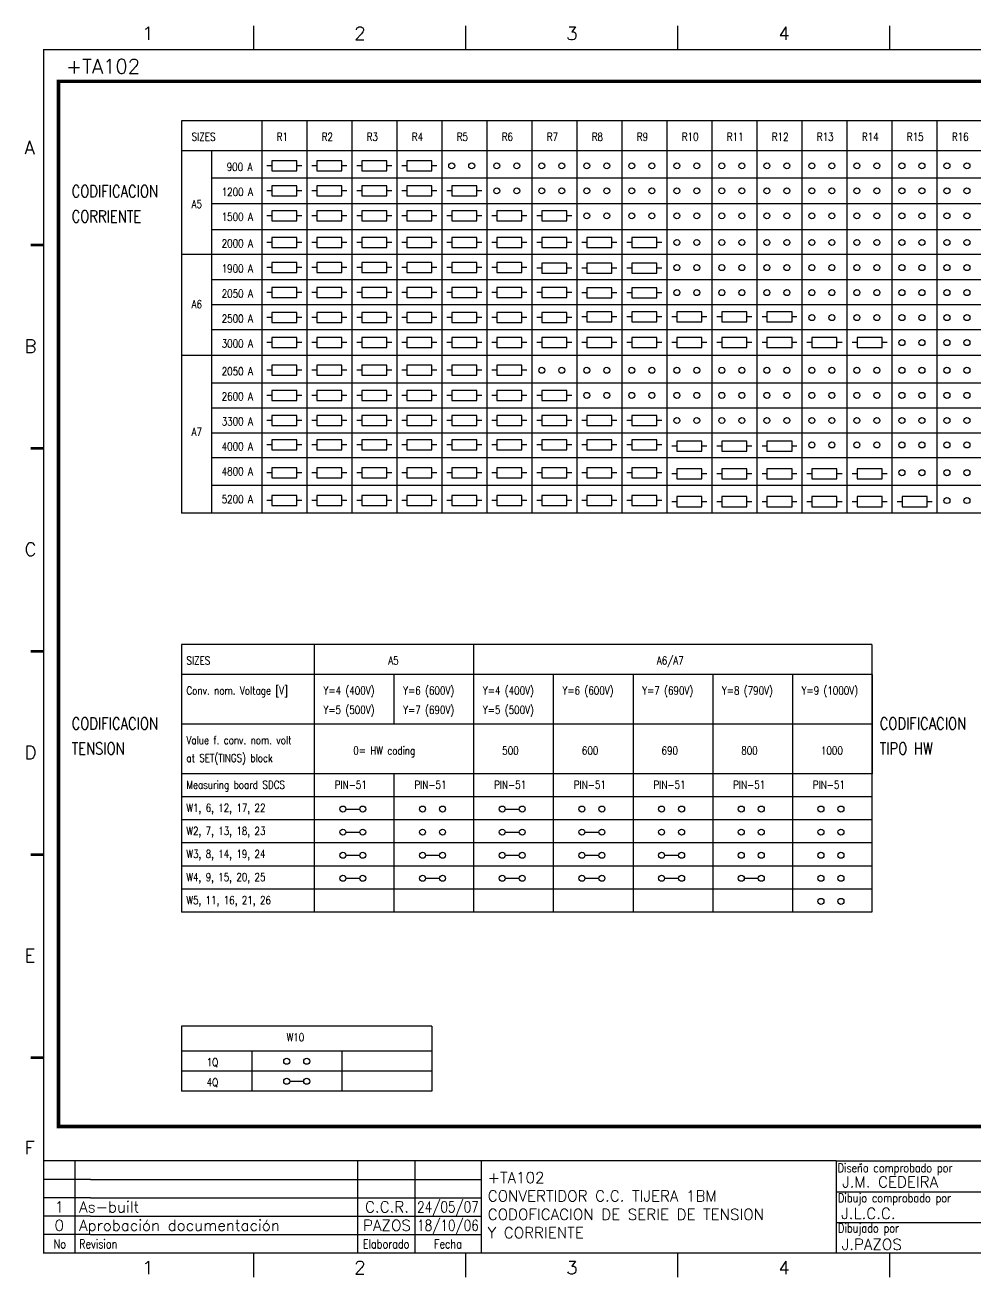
# Model space of a CAD drawing. Extents: x 415 to 809, y 5 to 291.
# Drawn here: x 415.1 to 632.2, y 4.9 to 291 of the extents above; entities that cross this region are included whole.
import ezdxf
from ezdxf.enums import TextEntityAlignment as Align

# ---------------------------------------------------------------- set-up
doc = ezdxf.new("R2010")
doc.units = 0
doc.header["$LTSCALE"] = 10
doc.header["$MEASUREMENT"] = 0
doc.linetypes.add('DASHDOT', pattern=[1, 0.5, -0.25, 0, -0.25])
for name, color, linetype in [('1', 7, 'CONTINUOUS'), ('10', 5, 'CONTINUOUS'), ('2', 7, 'CONTINUOUS'), ('25', 3, 'CONTINUOUS'), ('35', 2, 'CONTINUOUS')]:
    doc.layers.add(name, color=color, linetype=linetype)
doc.styles.add('ABBSTYLE', font='ROMANS.SHX', dxfattribs={"width": 0.8})
doc.styles.add('LABEL', font='SIMPLEX', dxfattribs={"width": 0.8, "height": 4})
doc.styles.add('ROMANS', font='ROMANS.SHX')
doc.styles.get("Standard").update_dxf_attribs({"font": 'simplex'})

# ---------------------------------------------------------------- blocks, each defined once
blk = doc.blocks.new('newcajec')
at = {"layer": '1'}
for p, q in [((179.4, 20.85), (0.13, 20.85)), ((7, 20.85), (7, 0)), ((71, 20.85), (71, 0)), ((84, 20.85), (84, 0.09)), ((99, 20.85), (99, 0)), ((184.64, 20.18), (184.81, 20.01)), ((184.81, 20.01), (185.18, 20.25)), ((10.6, 16.64), (0, 16.64)), ((10.6, 16.64), (99, 16.64)), ((10.6, 12.48), (0, 12.48)), ((10.6, 12.48), (99, 12.48)), ((179.4, 13.87), (215.2, 13.87)), ((10.6, 8.32), (0, 8.32)), ((10.6, 8.32), (99, 8.32)), ((179.4, 6.93), (267.63, 6.93)), ((10.6, 4.16), (0, 4.16)), ((10.6, 4.16), (99, 4.16))]:
    blk.add_line(p, q, dxfattribs=at)
for points in [[(47.5, 272.5, 0.3, 0.3, 0), (47.5, 277.91, 0.3, 0.3, 0)], [(95.5, 272.5, 0.3, 0.3, 0), (95.5, 277.91, 0.3, 0.3, 0)], [(143.5, 272.5, 0.3, 0.3, 0), (143.5, 277.91, 0.3, 0.3, 0)], [(191.5, 272.5, 0.3, 0.3, 0), (191.5, 277.91, 0.3, 0.3, 0)], [(-2.99, 228.23, 0.6, 0.6, 0), (-0.18, 228.23, 0.6, 0.6, 0)], [(-2.99, 182.23, 0.6, 0.6, 0), (-0.18, 182.23, 0.6, 0.6, 0)], [(-2.99, 136.23, 0.6, 0.6, 0), (-0.18, 136.23, 0.6, 0.6, 0)], [(-2.99, 90.23, 0.6, 0.6, 0), (-0.18, 90.23, 0.6, 0.6, 0)], [(-2.99, 44.23, 0.6, 0.6, 0), (-0.18, 44.23, 0.6, 0.6, 0)], [(383, 20.8, 0.3, 0.3, 0), (179.4, 20.8, 0.3, 0.3, 0), (179.4, 0, 0.3, 0.3, 0)], [(47.5, -5.5, 0.3, 0.3, 0), (47.5, -0.09, 0.3, 0.3, 0)], [(95.5, -5.5, 0.3, 0.3, 0), (95.5, -0.09, 0.3, 0.3, 0)], [(143.5, -5.5, 0.3, 0.3, 0), (143.5, -0.09, 0.3, 0.3, 0)], [(191.5, -5.5, 0.3, 0.3, 0), (191.5, -0.09, 0.3, 0.3, 0)]]:
    blk.add_lwpolyline(points, format="xyseb", dxfattribs=at)
at = {"layer": '1', "const_width": 0.3}
blk.add_lwpolyline([(0, 0), (0, 272.5), (383, 272.5), (383, 0)], close=True, dxfattribs=at)
at = {"layer": '1', "style": 'ROMANS'}
for s, p in [('1', (22.29, 274.68)), ('2', (70.29, 274.68)), ('3', (118.29, 274.68)), ('4', (166.29, 274.68)), ('A', (-4.37, 248.84)), ('B', (-4.37, 203.84)), ('C', (-4.37, 157.84)), ('D', (-4.37, 111.84)), ('E', (-4.37, 65.84)), ('F', (-4.37, 22.34)), ('1', (22.29, -4.82)), ('2', (70.29, -4.82)), ('3', (118.29, -4.82)), ('4', (166.29, -4.82))]:
    blk.add_text(s, height=3, dxfattribs=at).set_placement(p)
at = {"layer": '1', "style": 'LABEL', "width": 0.8}
for s, p in [('Diseno comprobado por', (179.73, 18.27)), ('Dibujo comprobado por', (179.81, 11.47)), ('Dibujado por', (179.83, 4.64)), ('No', (2.23, 1.05)), ('Revision', (8, 1.05))]:
    blk.add_text(s, height=2, dxfattribs=at).set_placement(p)
for s, p in [('Elaborado', (77.5, 1.05)), ('Fecha', (91.5, 1.05))]:
    blk.add_text(s, height=2, dxfattribs=at).set_placement(p, align=Align.CENTER)
at = {"layer": '10', "style": 'ROMANS'}
for tag, p in [('REV41', (3.5, 18.74)), ('REV43', (77.7, 18.74)), ('REV31', (3.5, 14.58)), ('REV33', (77.7, 14.58)), ('REV21', (3.5, 10.42)), ('REV23', (77.7, 10.42)), ('REV11', (3.5, 6.27)), ('REV13', (77.7, 6.27))]:
    blk.add_attdef(tag, text='', height=2.5, dxfattribs=at).set_placement(p, align=Align.MIDDLE)
for tag, p, height in [('REV42', (8, 17.49), 2.5), ('SHEETNAME1', (100.5, 15.83), 2.5), ('DESIGNCHECK', (180.74, 14.83), 2.5), ('DOCUMENTTYPE', (216.43, 16.8), 2.5), ('NOTA', (305.32, 15.8), 3), ('REV32', (8, 13.33), 2.5), ('OBJECT', (216.43, 12.4), 2.5), ('REV22', (8, 9.17), 2.5), ('SHEETNAME2', (100.5, 11.67), 2.5), ('ORDER', (305.32, 7.3), 4.5), ('SHEETNAME3', (100.5, 7.51), 2.5), ('DRAWINGCHECK', (180.53, 7.71), 2.5), ('CUSTOMER', (216.43, 8.08), 2.5), ('REV12', (8, 5.01), 2.5), ('SHEETNAME4', (100.5, 3.35), 2.5), ('USER', (180.63, 0.71), 2.5), ('DEPARTMENT', (271.93, 1.05), 2.5), ('DOCUMENT_ID', (305.32, 0.93), 4.4)]:
    blk.add_attdef(tag, p, '', height=height, dxfattribs=at)
for tag, width, p, p2 in [('REV44', 1.221199, (84.53, 17.49), (98.48, 17.49)), ('REV34', 1.221199, (84.53, 13.33), (98.48, 13.33)), ('REV24', 1.221199, (84.53, 9.17), (98.48, 9.17)), ('REV14', 1.221199, (84.53, 5.01), (98.48, 5.01)), ('CREATED2', 7.039915, (282.71, 1.05), (301.14, 1.05))]:
    blk.add_attdef(tag, text='', height=2.5, dxfattribs=dict(at, width=width)).set_placement(p, p2, align=Align.FIT)
for tag, p in [('SHEET', (382, 7.43)), ('NEXTSHEET', (382, 0.5))]:
    blk.add_attdef(tag, text='', height=2.5, dxfattribs=at).set_placement(p, align=Align.RIGHT)

msp = doc.modelspace()

# ---------------------------------------------------------------- linework, layer by layer
at = {"layer": '2', "color": 2}
for p, q in [((457.74, 238.62), (450.89, 238.62)), ((457.76, 215.56), (450.89, 215.56)), ((450.89, 192.2), (450.89, 179.5)), ((481.17, 149.53), (481.17, 88.42)), ((517.55, 149.53), (517.55, 88.42)), ((499.36, 142.68), (499.36, 131.35)), ((517.55, 142.68), (517.55, 131.35)), ((535.74, 142.68), (535.74, 131.35)), ((553.93, 142.68), (553.93, 131.35)), ((572.12, 142.68), (572.12, 131.35)), ((590.32, 142.68), (590.32, 131.35)), ((608.51, 142.68), (608.51, 131.35)), ((535.74, 131.35), (535.74, 120.03)), ((553.93, 131.35), (553.93, 120.03)), ((572.12, 131.35), (572.12, 120.03)), ((590.32, 131.35), (590.32, 120.03)), ((608.51, 131.35), (608.51, 120.03)), ((499.36, 120.03), (499.36, 88.42)), ((535.74, 120.03), (535.74, 88.42)), ((553.93, 120.03), (553.93, 88.42)), ((572.12, 120.03), (572.12, 88.42)), ((590.32, 120.03), (590.32, 88.42))]:
    msp.add_line(p, q, dxfattribs=at)
at = {"layer": '2', "color": 3, "linetype": 'DASHDOT'}
msp.add_lwpolyline([(422.79, 278.14, 0.804, 0.804, 0), (799.59, 278.14, 0.804, 0.804, 0), (799.59, 39.49, 0.804, 0.804, 0), (422.79, 39.49, 0.804, 0.804, 0), (422.79, 278.14, 0.804, 0.804, 0)], format="xyseb", dxfattribs=at)
at = {"layer": '25', "color": 1}
for p, q in [((471.47, 247.42), (470.33, 247.42)), ((477.18, 248.56), (471.47, 248.56)), ((471.47, 248.56), (471.47, 246.28)), ((471.47, 246.28), (477.18, 246.28)), ((477.18, 246.28), (477.18, 248.56)), ((478.32, 247.42), (477.18, 247.42)), ((481.75, 247.42), (480.61, 247.42)), ((487.46, 248.56), (481.75, 248.56)), ((481.75, 248.56), (481.75, 246.28)), ((481.75, 246.28), (487.46, 246.28)), ((487.46, 246.28), (487.46, 248.56)), ((488.6, 247.42), (487.46, 247.42)), ((492.03, 247.42), (490.88, 247.42)), ((497.74, 248.56), (492.03, 248.56)), ((492.03, 248.56), (492.03, 246.28)), ((492.03, 246.28), (497.74, 246.28)), ((497.74, 246.28), (497.74, 248.56)), ((498.88, 247.42), (497.74, 247.42)), ((502.3, 247.42), (501.16, 247.42)), ((508.01, 248.56), (502.3, 248.56)), ((502.3, 248.56), (502.3, 246.28)), ((502.3, 246.28), (508.01, 246.28)), ((508.01, 246.28), (508.01, 248.56)), ((509.15, 247.42), (508.01, 247.42)), ((512.58, 247.42), (511.44, 247.42)), ((518.29, 248.56), (512.58, 248.56)), ((512.58, 248.56), (512.58, 246.28)), ((512.58, 246.28), (518.29, 246.28)), ((518.29, 246.28), (518.29, 248.56)), ((519.43, 247.42), (518.29, 247.42)), ((522.86, 247.42), (521.71, 247.42)), ((528.57, 248.56), (522.86, 248.56)), ((522.86, 248.56), (522.86, 246.28)), ((522.86, 246.28), (528.57, 246.28)), ((528.57, 246.28), (528.57, 248.56)), ((529.71, 247.42), (528.57, 247.42)), ((533.13, 247.42), (531.99, 247.42)), ((538.84, 248.56), (533.13, 248.56)), ((533.13, 248.56), (533.13, 246.28)), ((533.13, 246.28), (538.84, 246.28)), ((538.84, 246.28), (538.84, 248.56)), ((539.98, 247.42), (538.84, 247.42))]:
    msp.add_line(p, q, dxfattribs=at)
for centre in [(543.38, 247.42), (547.95, 247.42), (553.66, 247.42), (558.23, 247.42), (563.94, 247.42), (568.5, 247.42), (574.21, 247.42), (578.78, 247.42), (584.49, 247.42), (589.06, 247.42), (594.77, 247.42), (599.33, 247.42), (605.04, 247.42), (609.61, 247.42), (615.32, 247.42), (619.89, 247.42), (625.6, 247.42), (630.16, 247.42)]:
    msp.add_circle(centre, 0.685, dxfattribs=at)
at = {"layer": '35'}
for p, q in [((736.36, 269.13), (450.89, 269.13)), ((450.89, 269.13), (450.89, 192.2)), ((736.37, 269.13), (450.9, 269.13)), ((469.16, 269.13), (469.16, 179.5)), ((479.44, 269.13), (479.44, 179.5)), ((489.71, 269.13), (489.71, 179.5)), ((499.99, 269.13), (499.99, 179.5)), ((510.27, 269.13), (510.27, 179.5)), ((520.54, 269.13), (520.54, 179.5)), ((530.82, 269.13), (530.82, 179.5)), ((541.1, 269.13), (541.1, 179.5)), ((551.38, 269.13), (551.38, 179.5)), ((561.65, 269.13), (561.65, 179.5)), ((571.93, 269.13), (571.93, 179.5)), ((582.21, 269.13), (582.21, 179.5)), ((592.48, 269.13), (592.48, 179.5)), ((602.76, 269.13), (602.76, 179.5)), ((613.04, 269.13), (613.04, 179.5)), ((623.31, 269.13), (623.31, 179.5)), ((736.36, 262.28), (450.89, 262.28)), ((457.74, 262.28), (457.74, 179.5)), ((471.47, 258.84), (470.33, 258.84)), ((477.18, 259.98), (471.47, 259.98)), ((471.47, 259.98), (471.47, 257.69)), ((471.47, 257.69), (477.18, 257.69)), ((477.18, 257.69), (477.18, 259.98)), ((478.32, 258.84), (477.18, 258.84)), ((481.75, 258.84), (480.61, 258.84)), ((487.46, 259.98), (481.75, 259.98)), ((481.75, 259.98), (481.75, 257.69)), ((481.75, 257.69), (487.46, 257.69)), ((487.46, 257.69), (487.46, 259.98)), ((488.6, 258.84), (487.46, 258.84)), ((492.03, 258.84), (490.88, 258.84)), ((497.74, 259.98), (492.03, 259.98)), ((492.03, 259.98), (492.03, 257.69)), ((492.03, 257.69), (497.74, 257.69)), ((497.74, 257.69), (497.74, 259.98)), ((498.88, 258.84), (497.74, 258.84)), ((502.3, 258.84), (501.16, 258.84)), ((508.01, 259.98), (502.3, 259.98)), ((502.3, 259.98), (502.3, 257.69)), ((502.3, 257.69), (508.01, 257.69)), ((508.01, 257.69), (508.01, 259.98)), ((509.15, 258.84), (508.01, 258.84)), ((736.36, 256.01), (457.76, 256.01)), ((736.36, 250.18), (457.76, 250.18)), ((736.36, 244.26), (457.76, 244.26)), ((736.38, 238.62), (457.74, 238.62)), ((471.47, 235.61), (470.33, 235.61)), ((471.47, 236.75), (471.47, 234.46)), ((477.18, 236.75), (471.47, 236.75)), ((477.18, 234.46), (477.18, 236.75)), ((478.32, 235.61), (477.18, 235.61)), ((481.75, 235.61), (480.61, 235.61)), ((487.46, 236.75), (481.75, 236.75)), ((481.75, 236.75), (481.75, 234.46)), ((487.46, 234.46), (487.46, 236.75)), ((488.6, 235.61), (487.46, 235.61)), ((492.03, 235.61), (490.88, 235.61)), ((497.74, 236.75), (492.03, 236.75)), ((492.03, 236.75), (492.03, 234.46)), ((497.74, 234.46), (497.74, 236.75)), ((498.88, 235.61), (497.74, 235.61)), ((502.3, 235.61), (501.16, 235.61)), ((508.01, 236.75), (502.3, 236.75)), ((502.3, 236.75), (502.3, 234.46)), ((508.01, 234.46), (508.01, 236.75)), ((509.15, 235.61), (508.01, 235.61)), ((512.58, 235.61), (511.44, 235.61)), ((512.58, 236.75), (512.58, 234.46)), ((518.29, 236.75), (512.58, 236.75)), ((518.29, 234.46), (518.29, 236.75)), ((519.43, 235.61), (518.29, 235.61)), ((522.86, 235.61), (521.71, 235.61)), ((528.57, 236.75), (522.86, 236.75)), ((522.86, 236.75), (522.86, 234.46)), ((528.57, 234.46), (528.57, 236.75)), ((529.71, 235.61), (528.57, 235.61)), ((736.36, 232.78), (457.76, 232.78)), ((471.47, 234.46), (477.18, 234.46)), ((481.75, 234.46), (487.46, 234.46)), ((492.03, 234.46), (497.74, 234.46)), ((502.3, 234.46), (508.01, 234.46)), ((512.58, 234.46), (518.29, 234.46)), ((522.86, 234.46), (528.57, 234.46)), ((471.47, 229.9), (470.33, 229.9)), ((471.47, 231.04), (471.47, 228.75)), ((477.18, 231.04), (471.47, 231.04)), ((477.18, 228.75), (477.18, 231.04)), ((478.32, 229.9), (477.18, 229.9)), ((481.75, 229.9), (480.61, 229.9)), ((481.75, 231.04), (481.75, 228.75)), ((487.46, 231.04), (481.75, 231.04)), ((487.46, 228.75), (487.46, 231.04)), ((488.6, 229.9), (487.46, 229.9)), ((492.03, 229.9), (490.88, 229.9)), ((497.74, 231.04), (492.03, 231.04)), ((492.03, 231.04), (492.03, 228.75)), ((497.74, 228.75), (497.74, 231.04)), ((498.88, 229.9), (497.74, 229.9)), ((502.3, 229.9), (501.16, 229.9)), ((502.3, 231.04), (502.3, 228.75)), ((508.01, 231.04), (502.3, 231.04)), ((508.01, 228.75), (508.01, 231.04)), ((509.15, 229.9), (508.01, 229.9)), ((512.58, 229.9), (511.44, 229.9)), ((512.58, 231.04), (512.58, 228.75)), ((518.29, 231.04), (512.58, 231.04)), ((518.29, 228.75), (518.29, 231.04)), ((519.43, 229.9), (518.29, 229.9)), ((522.86, 229.9), (521.71, 229.9)), ((528.57, 231.04), (522.86, 231.04)), ((522.86, 231.04), (522.86, 228.75)), ((528.57, 228.75), (528.57, 231.04)), ((529.71, 229.9), (528.57, 229.9)), ((533.13, 229.9), (531.99, 229.9)), ((533.13, 231.04), (533.13, 228.75)), ((538.84, 231.04), (533.13, 231.04)), ((538.84, 228.75), (538.84, 231.04)), ((539.98, 229.9), (538.84, 229.9)), ((736.36, 227.13), (457.76, 227.13)), ((471.47, 228.75), (477.18, 228.75)), ((481.75, 228.75), (487.46, 228.75)), ((492.03, 228.75), (497.74, 228.75)), ((502.3, 228.75), (508.01, 228.75)), ((512.58, 228.75), (518.29, 228.75)), ((522.86, 228.75), (528.57, 228.75)), ((533.13, 228.75), (538.84, 228.75)), ((736.36, 221.39), (457.76, 221.39)), ((471.47, 218.48), (470.33, 218.48)), ((471.47, 219.62), (471.47, 217.34)), ((477.18, 219.62), (471.47, 219.62)), ((477.18, 217.34), (477.18, 219.62)), ((478.32, 218.48), (477.18, 218.48)), ((481.75, 218.48), (480.61, 218.48)), ((481.75, 219.62), (481.75, 217.34)), ((487.46, 219.62), (481.75, 219.62)), ((487.46, 217.34), (487.46, 219.62)), ((488.6, 218.48), (487.46, 218.48)), ((492.03, 218.48), (490.88, 218.48)), ((492.03, 219.62), (492.03, 217.34)), ((497.74, 219.62), (492.03, 219.62)), ((497.74, 217.34), (497.74, 219.62)), ((498.88, 218.48), (497.74, 218.48)), ((502.3, 218.48), (501.16, 218.48)), ((502.3, 219.62), (502.3, 217.34)), ((508.01, 219.62), (502.3, 219.62)), ((508.01, 217.34), (508.01, 219.62)), ((509.15, 218.48), (508.01, 218.48)), ((512.58, 218.48), (511.44, 218.48)), ((512.58, 219.62), (512.58, 217.34)), ((518.29, 219.62), (512.58, 219.62)), ((518.29, 217.34), (518.29, 219.62)), ((519.43, 218.48), (518.29, 218.48)), ((522.86, 218.48), (521.71, 218.48)), ((522.86, 219.62), (522.86, 217.34)), ((528.57, 219.62), (522.86, 219.62)), ((528.57, 217.34), (528.57, 219.62)), ((529.71, 218.48), (528.57, 218.48)), ((533.13, 218.48), (531.99, 218.48)), ((533.13, 219.62), (533.13, 217.34)), ((538.84, 219.62), (533.13, 219.62)), ((538.84, 217.34), (538.84, 219.62)), ((539.98, 218.48), (538.84, 218.48)), ((543.41, 218.48), (542.27, 218.48)), ((543.41, 219.62), (543.41, 217.34)), ((549.12, 219.62), (543.41, 219.62)), ((549.12, 217.34), (549.12, 219.62)), ((550.26, 218.48), (549.12, 218.48)), ((553.69, 218.48), (552.55, 218.48)), ((553.69, 219.62), (553.69, 217.34)), ((559.4, 219.62), (553.69, 219.62)), ((559.4, 217.34), (559.4, 219.62)), ((560.54, 218.48), (559.4, 218.48)), ((563.96, 218.48), (562.82, 218.48)), ((563.96, 219.62), (563.96, 217.34)), ((569.67, 219.62), (563.96, 219.62)), ((569.67, 217.34), (569.67, 219.62)), ((570.82, 218.48), (569.67, 218.48)), ((574.24, 218.48), (573.1, 218.48)), ((579.95, 219.62), (574.24, 219.62)), ((574.24, 219.62), (574.24, 217.34)), ((579.95, 217.34), (579.95, 219.62)), ((581.09, 218.48), (579.95, 218.48)), ((584.52, 218.48), (583.38, 218.48)), ((584.52, 219.62), (584.52, 217.34)), ((590.23, 219.62), (584.52, 219.62)), ((590.23, 217.34), (590.23, 219.62)), ((591.37, 218.48), (590.23, 218.48)), ((594.79, 218.48), (593.65, 218.48)), ((594.79, 219.62), (594.79, 217.34)), ((600.5, 219.62), (594.79, 219.62)), ((600.5, 217.34), (600.5, 219.62)), ((601.65, 218.48), (600.5, 218.48)), ((605.07, 218.48), (603.93, 218.48)), ((610.78, 219.62), (605.07, 219.62)), ((605.07, 219.62), (605.07, 217.34)), ((610.78, 217.34), (610.78, 219.62)), ((611.92, 218.48), (610.78, 218.48)), ((736.36, 215.56), (457.76, 215.56)), ((471.47, 217.34), (477.18, 217.34)), ((481.75, 217.34), (487.46, 217.34)), ((492.03, 217.34), (497.74, 217.34)), ((502.3, 217.34), (508.01, 217.34)), ((512.58, 217.34), (518.29, 217.34)), ((522.86, 217.34), (528.57, 217.34)), ((533.13, 217.34), (538.84, 217.34)), ((543.41, 217.34), (549.12, 217.34)), ((553.69, 217.34), (559.4, 217.34)), ((563.96, 217.34), (569.67, 217.34)), ((574.24, 217.34), (579.95, 217.34)), ((584.52, 217.34), (590.23, 217.34)), ((594.79, 217.34), (600.5, 217.34)), ((605.07, 217.34), (610.78, 217.34)), ((471.47, 212.16), (470.33, 212.16)), ((471.47, 213.3), (471.47, 211.01)), ((477.18, 213.3), (471.47, 213.3)), ((477.18, 211.01), (477.18, 213.3)), ((478.32, 212.16), (477.18, 212.16)), ((481.75, 212.16), (480.61, 212.16)), ((487.46, 213.3), (481.75, 213.3)), ((481.75, 213.3), (481.75, 211.01)), ((487.46, 211.01), (487.46, 213.3)), ((488.6, 212.16), (487.46, 212.16)), ((492.03, 212.16), (490.88, 212.16)), ((497.74, 213.3), (492.03, 213.3)), ((492.03, 213.3), (492.03, 211.01)), ((497.74, 211.01), (497.74, 213.3)), ((498.88, 212.16), (497.74, 212.16)), ((502.3, 212.16), (501.16, 212.16)), ((508.01, 213.3), (502.3, 213.3)), ((502.3, 213.3), (502.3, 211.01)), ((508.01, 211.01), (508.01, 213.3)), ((509.15, 212.16), (508.01, 212.16)), ((512.58, 212.16), (511.44, 212.16)), ((512.58, 213.3), (512.58, 211.01)), ((518.29, 213.3), (512.58, 213.3)), ((518.29, 211.01), (518.29, 213.3)), ((519.43, 212.16), (518.29, 212.16)), ((522.86, 212.16), (521.71, 212.16)), ((528.57, 213.3), (522.86, 213.3)), ((522.86, 213.3), (522.86, 211.01)), ((528.57, 211.01), (528.57, 213.3)), ((529.71, 212.16), (528.57, 212.16)), ((736.36, 209.24), (457.76, 209.24)), ((471.47, 211.01), (477.18, 211.01)), ((481.75, 211.01), (487.46, 211.01)), ((492.03, 211.01), (497.74, 211.01)), ((502.3, 211.01), (508.01, 211.01)), ((512.58, 211.01), (518.29, 211.01)), ((522.86, 211.01), (528.57, 211.01)), ((471.47, 206.42), (470.33, 206.42)), ((471.47, 207.56), (471.47, 205.28)), ((477.18, 207.56), (471.47, 207.56)), ((477.18, 205.28), (477.18, 207.56)), ((478.32, 206.42), (477.18, 206.42)), ((481.75, 206.42), (480.61, 206.42)), ((481.75, 207.56), (481.75, 205.28)), ((487.46, 207.56), (481.75, 207.56)), ((487.46, 205.28), (487.46, 207.56)), ((488.6, 206.42), (487.46, 206.42)), ((492.03, 206.42), (490.88, 206.42)), ((497.74, 207.56), (492.03, 207.56)), ((492.03, 207.56), (492.03, 205.28)), ((497.74, 205.28), (497.74, 207.56)), ((498.88, 206.42), (497.74, 206.42)), ((502.3, 206.42), (501.16, 206.42)), ((502.3, 207.56), (502.3, 205.28)), ((508.01, 207.56), (502.3, 207.56)), ((508.01, 205.28), (508.01, 207.56)), ((509.15, 206.42), (508.01, 206.42)), ((512.58, 206.42), (511.44, 206.42)), ((512.58, 207.56), (512.58, 205.28)), ((518.29, 207.56), (512.58, 207.56)), ((518.29, 205.28), (518.29, 207.56)), ((519.43, 206.42), (518.29, 206.42)), ((522.86, 206.42), (521.71, 206.42)), ((528.57, 207.56), (522.86, 207.56)), ((522.86, 207.56), (522.86, 205.28)), ((528.57, 205.28), (528.57, 207.56)), ((529.71, 206.42), (528.57, 206.42)), ((533.13, 206.42), (531.99, 206.42)), ((533.13, 207.56), (533.13, 205.28)), ((538.84, 207.56), (533.13, 207.56)), ((538.84, 205.28), (538.84, 207.56)), ((539.98, 206.42), (538.84, 206.42)), ((736.36, 203.5), (457.76, 203.5)), ((471.47, 205.28), (477.18, 205.28)), ((481.75, 205.28), (487.46, 205.28)), ((492.03, 205.28), (497.74, 205.28)), ((502.3, 205.28), (508.01, 205.28)), ((512.58, 205.28), (518.29, 205.28)), ((522.86, 205.28), (528.57, 205.28)), ((533.13, 205.28), (538.84, 205.28)), ((471.47, 200.68), (470.33, 200.68)), ((471.47, 201.82), (471.47, 199.54)), ((477.18, 201.82), (471.47, 201.82)), ((477.18, 199.54), (477.18, 201.82)), ((478.32, 200.68), (477.18, 200.68)), ((481.75, 200.68), (480.61, 200.68)), ((487.46, 201.82), (481.75, 201.82)), ((481.75, 201.82), (481.75, 199.54)), ((487.46, 199.54), (487.46, 201.82)), ((488.6, 200.68), (487.46, 200.68)), ((492.03, 200.68), (490.88, 200.68)), ((497.74, 201.82), (492.03, 201.82)), ((492.03, 201.82), (492.03, 199.54)), ((497.74, 199.54), (497.74, 201.82)), ((498.88, 200.68), (497.74, 200.68)), ((502.3, 200.68), (501.16, 200.68)), ((508.01, 201.82), (502.3, 201.82)), ((502.3, 201.82), (502.3, 199.54)), ((508.01, 199.54), (508.01, 201.82)), ((509.15, 200.68), (508.01, 200.68)), ((512.58, 200.68), (511.44, 200.68)), ((512.58, 201.82), (512.58, 199.54)), ((518.29, 201.82), (512.58, 201.82)), ((518.29, 199.54), (518.29, 201.82)), ((519.43, 200.68), (518.29, 200.68)), ((522.86, 200.68), (521.71, 200.68)), ((528.57, 201.82), (522.86, 201.82)), ((522.86, 201.82), (522.86, 199.54)), ((528.57, 199.54), (528.57, 201.82)), ((529.71, 200.68), (528.57, 200.68)), ((533.13, 200.68), (531.99, 200.68)), ((538.84, 201.82), (533.13, 201.82)), ((533.13, 201.82), (533.13, 199.54)), ((538.84, 199.54), (538.84, 201.82)), ((539.98, 200.68), (538.84, 200.68)), ((543.41, 200.68), (542.27, 200.68)), ((543.41, 201.82), (543.41, 199.54)), ((549.12, 201.82), (543.41, 201.82)), ((549.12, 199.54), (549.12, 201.82)), ((550.26, 200.68), (549.12, 200.68)), ((553.69, 200.68), (552.55, 200.68)), ((559.4, 201.82), (553.69, 201.82)), ((553.69, 201.82), (553.69, 199.54)), ((559.4, 199.54), (559.4, 201.82)), ((560.54, 200.68), (559.4, 200.68)), ((736.36, 197.77), (457.76, 197.77)), ((471.47, 199.54), (477.18, 199.54)), ((481.75, 199.54), (487.46, 199.54)), ((492.03, 199.54), (497.74, 199.54)), ((502.3, 199.54), (508.01, 199.54)), ((512.58, 199.54), (518.29, 199.54)), ((522.86, 199.54), (528.57, 199.54)), ((533.13, 199.54), (538.84, 199.54)), ((543.41, 199.54), (549.12, 199.54)), ((553.69, 199.54), (559.4, 199.54)), ((471.47, 195.11), (470.33, 195.11)), ((471.47, 196.25), (471.47, 193.97)), ((477.18, 196.25), (471.47, 196.25)), ((477.18, 193.97), (477.18, 196.25)), ((478.32, 195.11), (477.18, 195.11)), ((481.75, 195.11), (480.61, 195.11)), ((481.75, 196.25), (481.75, 193.97)), ((487.46, 196.25), (481.75, 196.25)), ((487.46, 193.97), (487.46, 196.25)), ((488.6, 195.11), (487.46, 195.11)), ((492.03, 195.11), (490.88, 195.11)), ((492.03, 196.25), (492.03, 193.97)), ((497.74, 196.25), (492.03, 196.25)), ((497.74, 193.97), (497.74, 196.25)), ((498.88, 195.11), (497.74, 195.11)), ((502.3, 195.11), (501.16, 195.11)), ((502.3, 196.25), (502.3, 193.97)), ((508.01, 196.25), (502.3, 196.25)), ((508.01, 193.97), (508.01, 196.25)), ((509.15, 195.11), (508.01, 195.11)), ((512.58, 195.11), (511.44, 195.11)), ((512.58, 196.25), (512.58, 193.97)), ((518.29, 196.25), (512.58, 196.25)), ((518.29, 193.97), (518.29, 196.25)), ((519.43, 195.11), (518.29, 195.11)), ((522.86, 195.11), (521.71, 195.11)), ((522.86, 196.25), (522.86, 193.97)), ((528.57, 196.25), (522.86, 196.25)), ((528.57, 193.97), (528.57, 196.25)), ((529.71, 195.11), (528.57, 195.11)), ((533.13, 195.11), (531.99, 195.11)), ((533.13, 196.25), (533.13, 193.97)), ((538.84, 196.25), (533.13, 196.25)), ((538.84, 193.97), (538.84, 196.25)), ((539.98, 195.11), (538.84, 195.11)), ((543.41, 195.11), (542.27, 195.11)), ((543.41, 196.25), (543.41, 193.97)), ((549.12, 196.25), (543.41, 196.25)), ((549.12, 193.97), (549.12, 196.25)), ((550.26, 195.11), (549.12, 195.11)), ((553.69, 195.11), (552.55, 195.11)), ((553.69, 196.25), (553.69, 193.97)), ((559.4, 196.25), (553.69, 196.25)), ((559.4, 193.97), (559.4, 196.25)), ((560.54, 195.11), (559.4, 195.11)), ((563.96, 194.85), (562.82, 194.85)), ((563.96, 196), (563.96, 193.71)), ((569.67, 196), (563.96, 196)), ((569.67, 193.71), (569.67, 196)), ((570.82, 194.85), (569.67, 194.85)), ((574.24, 194.85), (573.1, 194.85)), ((574.24, 196), (574.24, 193.71)), ((579.95, 196), (574.24, 196)), ((579.95, 193.71), (579.95, 196)), ((581.09, 194.85), (579.95, 194.85)), ((584.52, 194.85), (583.38, 194.85)), ((584.52, 196), (584.52, 193.71)), ((590.23, 196), (584.52, 196)), ((590.23, 193.71), (590.23, 196)), ((591.37, 194.85), (590.23, 194.85)), ((736.36, 192.2), (457.76, 192.2)), ((471.47, 193.97), (477.18, 193.97)), ((481.75, 193.97), (487.46, 193.97)), ((492.03, 193.97), (497.74, 193.97)), ((502.3, 193.97), (508.01, 193.97)), ((512.58, 193.97), (518.29, 193.97)), ((522.86, 193.97), (528.57, 193.97)), ((533.13, 193.97), (538.84, 193.97)), ((543.41, 193.97), (549.12, 193.97)), ((553.69, 193.97), (559.4, 193.97)), ((563.96, 193.71), (569.67, 193.71)), ((574.24, 193.71), (579.95, 193.71)), ((584.52, 193.71), (590.23, 193.71)), ((477.18, 189.9), (471.47, 189.9)), ((471.47, 189.9), (471.47, 187.62)), ((477.18, 187.62), (477.18, 189.9)), ((487.46, 189.9), (481.75, 189.9)), ((481.75, 189.9), (481.75, 187.62)), ((487.46, 187.62), (487.46, 189.9)), ((497.74, 189.9), (492.03, 189.9)), ((492.03, 189.9), (492.03, 187.62)), ((497.74, 187.62), (497.74, 189.9)), ((508.01, 189.9), (502.3, 189.9)), ((502.3, 189.9), (502.3, 187.62)), ((508.01, 187.62), (508.01, 189.9)), ((518.29, 189.9), (512.58, 189.9)), ((512.58, 189.9), (512.58, 187.62)), ((518.29, 187.62), (518.29, 189.9)), ((528.57, 189.9), (522.86, 189.9)), ((522.86, 189.9), (522.86, 187.62)), ((528.57, 187.62), (528.57, 189.9)), ((538.84, 189.9), (533.13, 189.9)), ((533.13, 189.9), (533.13, 187.62)), ((538.84, 187.62), (538.84, 189.9)), ((549.12, 189.9), (543.41, 189.9)), ((543.41, 189.9), (543.41, 187.62)), ((549.12, 187.62), (549.12, 189.9)), ((559.4, 189.9), (553.69, 189.9)), ((553.69, 189.9), (553.69, 187.62)), ((559.4, 187.62), (559.4, 189.9)), ((569.67, 189.65), (563.96, 189.65)), ((563.96, 189.65), (563.96, 187.36)), ((569.67, 187.36), (569.67, 189.65)), ((579.95, 189.65), (574.24, 189.65)), ((574.24, 189.65), (574.24, 187.36)), ((579.95, 187.36), (579.95, 189.65)), ((590.23, 189.65), (584.52, 189.65)), ((584.52, 189.65), (584.52, 187.36)), ((590.23, 187.36), (590.23, 189.65)), ((600.5, 189.65), (594.79, 189.65)), ((594.79, 189.65), (594.79, 187.36)), ((600.5, 187.36), (600.5, 189.65)), ((610.78, 189.65), (605.07, 189.65)), ((605.07, 189.65), (605.07, 187.36)), ((610.78, 187.36), (610.78, 189.65)), ((471.47, 188.76), (470.33, 188.76)), ((471.47, 187.62), (477.18, 187.62)), ((478.32, 188.76), (477.18, 188.76)), ((481.75, 188.76), (480.61, 188.76)), ((481.75, 187.62), (487.46, 187.62)), ((488.6, 188.76), (487.46, 188.76)), ((492.03, 188.76), (490.88, 188.76)), ((492.03, 187.62), (497.74, 187.62)), ((498.88, 188.76), (497.74, 188.76)), ((502.3, 188.76), (501.16, 188.76)), ((502.3, 187.62), (508.01, 187.62)), ((509.15, 188.76), (508.01, 188.76)), ((512.58, 188.76), (511.44, 188.76)), ((512.58, 187.62), (518.29, 187.62)), ((519.43, 188.76), (518.29, 188.76)), ((522.86, 188.76), (521.71, 188.76)), ((522.86, 187.62), (528.57, 187.62)), ((529.71, 188.76), (528.57, 188.76)), ((533.13, 188.76), (531.99, 188.76)), ((533.13, 187.62), (538.84, 187.62)), ((539.98, 188.76), (538.84, 188.76)), ((543.41, 188.76), (542.27, 188.76)), ((543.41, 187.62), (549.12, 187.62)), ((550.26, 188.76), (549.12, 188.76)), ((553.69, 188.76), (552.55, 188.76)), ((553.69, 187.62), (559.4, 187.62)), ((560.54, 188.76), (559.4, 188.76)), ((563.96, 188.5), (562.82, 188.5)), ((563.96, 187.36), (569.67, 187.36)), ((570.82, 188.5), (569.67, 188.5)), ((574.24, 188.5), (573.1, 188.5)), ((574.24, 187.36), (579.95, 187.36)), ((581.09, 188.5), (579.95, 188.5)), ((584.52, 188.5), (583.38, 188.5)), ((584.52, 187.36), (590.23, 187.36)), ((591.37, 188.5), (590.23, 188.5)), ((594.79, 188.5), (593.65, 188.5)), ((594.79, 187.36), (600.5, 187.36)), ((601.65, 188.5), (600.5, 188.5)), ((605.07, 188.5), (603.93, 188.5)), ((605.07, 187.36), (610.78, 187.36)), ((611.92, 188.5), (610.78, 188.5)), ((736.36, 185.85), (457.74, 185.85)), ((477.18, 183.55), (471.47, 183.55)), ((471.47, 183.55), (471.47, 181.27)), ((477.18, 181.27), (477.18, 183.55)), ((487.46, 183.55), (481.75, 183.55)), ((481.75, 183.55), (481.75, 181.27)), ((487.46, 181.27), (487.46, 183.55)), ((497.74, 183.55), (492.03, 183.55)), ((492.03, 183.55), (492.03, 181.27)), ((497.74, 181.27), (497.74, 183.55)), ((508.01, 183.55), (502.3, 183.55)), ((502.3, 183.55), (502.3, 181.27)), ((508.01, 181.27), (508.01, 183.55)), ((518.29, 183.55), (512.58, 183.55)), ((512.58, 183.55), (512.58, 181.27)), ((518.29, 181.27), (518.29, 183.55)), ((528.57, 183.55), (522.86, 183.55)), ((522.86, 183.55), (522.86, 181.27)), ((528.57, 181.27), (528.57, 183.55)), ((538.84, 183.55), (533.13, 183.55)), ((533.13, 183.55), (533.13, 181.27)), ((538.84, 181.27), (538.84, 183.55)), ((549.12, 183.55), (543.41, 183.55)), ((543.41, 183.55), (543.41, 181.27)), ((549.12, 181.27), (549.12, 183.55)), ((559.4, 183.55), (553.69, 183.55)), ((553.69, 183.55), (553.69, 181.27)), ((559.4, 181.27), (559.4, 183.55)), ((569.67, 183.3), (563.96, 183.3)), ((563.96, 183.3), (563.96, 181.01)), ((569.67, 181.01), (569.67, 183.3)), ((579.95, 183.3), (574.24, 183.3)), ((574.24, 183.3), (574.24, 181.01)), ((579.95, 181.01), (579.95, 183.3)), ((590.23, 183.3), (584.52, 183.3)), ((584.52, 183.3), (584.52, 181.01)), ((590.23, 181.01), (590.23, 183.3)), ((600.5, 183.3), (594.79, 183.3)), ((594.79, 183.3), (594.79, 181.01)), ((600.5, 181.01), (600.5, 183.3)), ((610.78, 183.3), (605.07, 183.3)), ((605.07, 183.3), (605.07, 181.01)), ((610.78, 181.01), (610.78, 183.3)), ((621.06, 183.3), (615.35, 183.3)), ((615.35, 183.3), (615.35, 181.01)), ((621.06, 181.01), (621.06, 183.3)), ((471.47, 182.41), (470.33, 182.41)), ((471.47, 181.27), (477.18, 181.27)), ((478.32, 182.41), (477.18, 182.41)), ((481.75, 182.41), (480.61, 182.41)), ((481.75, 181.27), (487.46, 181.27)), ((488.6, 182.41), (487.46, 182.41)), ((492.03, 182.41), (490.88, 182.41)), ((492.03, 181.27), (497.74, 181.27)), ((498.88, 182.41), (497.74, 182.41)), ((502.3, 182.41), (501.16, 182.41)), ((502.3, 181.27), (508.01, 181.27)), ((509.15, 182.41), (508.01, 182.41)), ((512.58, 182.41), (511.44, 182.41)), ((512.58, 181.27), (518.29, 181.27)), ((519.43, 182.41), (518.29, 182.41)), ((522.86, 182.41), (521.71, 182.41)), ((522.86, 181.27), (528.57, 181.27)), ((529.71, 182.41), (528.57, 182.41)), ((533.13, 182.41), (531.99, 182.41)), ((533.13, 181.27), (538.84, 181.27)), ((539.98, 182.41), (538.84, 182.41)), ((543.41, 182.41), (542.27, 182.41)), ((543.41, 181.27), (549.12, 181.27)), ((550.26, 182.41), (549.12, 182.41)), ((553.69, 182.41), (552.55, 182.41)), ((553.69, 181.27), (559.4, 181.27)), ((560.54, 182.41), (559.4, 182.41)), ((563.96, 182.15), (562.82, 182.15)), ((563.96, 181.01), (569.67, 181.01)), ((570.82, 182.15), (569.67, 182.15)), ((574.24, 182.15), (573.1, 182.15)), ((574.24, 181.01), (579.95, 181.01)), ((581.09, 182.15), (579.95, 182.15)), ((584.52, 182.15), (583.38, 182.15)), ((584.52, 181.01), (590.23, 181.01)), ((591.37, 182.15), (590.23, 182.15)), ((594.79, 182.15), (593.65, 182.15)), ((594.79, 181.01), (600.5, 181.01)), ((601.65, 182.15), (600.5, 182.15)), ((605.07, 182.15), (603.93, 182.15)), ((605.07, 181.01), (610.78, 181.01)), ((611.92, 182.15), (610.78, 182.15)), ((615.35, 182.15), (614.21, 182.15)), ((615.35, 181.01), (621.06, 181.01)), ((622.2, 182.15), (621.06, 182.15)), ((736.36, 179.5), (450.89, 179.5)), ((608.47, 149.53), (450.89, 149.53)), ((450.89, 149.53), (450.89, 88.42)), ((608.47, 149.53), (608.47, 88.42)), ((608.47, 142.68), (450.89, 142.68)), ((608.47, 131.35), (450.89, 131.35)), ((608.47, 120.03), (450.89, 120.03)), ((608.47, 114.76), (450.89, 114.76)), ((488.37, 111.96), (491.57, 111.96)), ((608.47, 109.49), (450.89, 109.49)), ((488.37, 106.69), (491.57, 106.69)), ((542.94, 106.69), (546.14, 106.69)), ((608.47, 104.23), (450.89, 104.23)), ((488.37, 101.42), (491.57, 101.42)), ((506.56, 101.42), (509.76, 101.42)), ((542.94, 101.42), (546.14, 101.42)), ((608.47, 98.96), (450.89, 98.96)), ((488.37, 96.16), (491.57, 96.16)), ((506.56, 96.16), (509.76, 96.16)), ((542.94, 96.16), (546.14, 96.16)), ((579.33, 96.16), (582.52, 96.16)), ((608.47, 93.69), (450.89, 93.69)), ((608.47, 88.42), (450.89, 88.42)), ((507.98, 62.36), (450.89, 62.36)), ((450.89, 62.36), (450.89, 47.52)), ((507.98, 62.36), (507.98, 47.52)), ((507.98, 56.65), (450.89, 56.65)), ((466.88, 56.65), (466.88, 47.52)), ((487.43, 56.65), (487.43, 47.52)), ((507.98, 52.08), (450.89, 52.08)), ((475.55, 49.8), (478.75, 49.8)), ((507.98, 47.52), (450.89, 47.52))]:
    msp.add_line(p, q, dxfattribs=at)
at = {"layer": '35', "color": 2}
for p, q in [((471.47, 253.13), (470.33, 253.13)), ((477.18, 254.27), (471.47, 254.27)), ((471.47, 254.27), (471.47, 251.98)), ((471.47, 251.98), (477.18, 251.98)), ((477.18, 251.98), (477.18, 254.27)), ((478.32, 253.13), (477.18, 253.13)), ((481.75, 253.13), (480.61, 253.13)), ((487.46, 254.27), (481.75, 254.27)), ((481.75, 254.27), (481.75, 251.98)), ((481.75, 251.98), (487.46, 251.98)), ((487.46, 251.98), (487.46, 254.27)), ((488.6, 253.13), (487.46, 253.13)), ((492.03, 253.13), (490.88, 253.13)), ((497.74, 254.27), (492.03, 254.27)), ((492.03, 254.27), (492.03, 251.98)), ((492.03, 251.98), (497.74, 251.98)), ((497.74, 251.98), (497.74, 254.27)), ((498.88, 253.13), (497.74, 253.13)), ((502.3, 253.13), (501.16, 253.13)), ((508.01, 254.27), (502.3, 254.27)), ((502.3, 254.27), (502.3, 251.98)), ((502.3, 251.98), (508.01, 251.98)), ((508.01, 251.98), (508.01, 254.27)), ((509.15, 253.13), (508.01, 253.13)), ((512.58, 253.13), (511.44, 253.13)), ((518.29, 254.27), (512.58, 254.27)), ((512.58, 254.27), (512.58, 251.98)), ((512.58, 251.98), (518.29, 251.98)), ((518.29, 251.98), (518.29, 254.27)), ((519.43, 253.13), (518.29, 253.13)), ((471.47, 241.34), (470.33, 241.34)), ((471.47, 242.48), (471.47, 240.2)), ((477.18, 242.48), (471.47, 242.48)), ((477.18, 240.2), (477.18, 242.48)), ((478.32, 241.34), (477.18, 241.34)), ((481.75, 241.34), (480.61, 241.34)), ((481.75, 242.48), (481.75, 240.2)), ((487.46, 242.48), (481.75, 242.48)), ((487.46, 240.2), (487.46, 242.48)), ((488.6, 241.34), (487.46, 241.34)), ((492.03, 241.34), (490.88, 241.34)), ((492.03, 242.48), (492.03, 240.2)), ((497.74, 242.48), (492.03, 242.48)), ((497.74, 240.2), (497.74, 242.48)), ((498.88, 241.34), (497.74, 241.34)), ((502.3, 241.34), (501.16, 241.34)), ((502.3, 242.48), (502.3, 240.2)), ((508.01, 242.48), (502.3, 242.48)), ((508.01, 240.2), (508.01, 242.48)), ((509.15, 241.34), (508.01, 241.34)), ((512.58, 241.34), (511.44, 241.34)), ((512.58, 242.48), (512.58, 240.2)), ((518.29, 242.48), (512.58, 242.48)), ((518.29, 240.2), (518.29, 242.48)), ((519.43, 241.34), (518.29, 241.34)), ((522.86, 241.34), (521.71, 241.34)), ((522.86, 242.48), (522.86, 240.2)), ((528.57, 242.48), (522.86, 242.48)), ((528.57, 240.2), (528.57, 242.48)), ((529.71, 241.34), (528.57, 241.34)), ((533.13, 241.34), (531.99, 241.34)), ((533.13, 242.48), (533.13, 240.2)), ((538.84, 242.48), (533.13, 242.48)), ((538.84, 240.2), (538.84, 242.48)), ((539.98, 241.34), (538.84, 241.34)), ((543.41, 241.34), (542.27, 241.34)), ((543.41, 242.48), (543.41, 240.2)), ((549.12, 242.48), (543.41, 242.48)), ((549.12, 240.2), (549.12, 242.48)), ((550.26, 241.34), (549.12, 241.34)), ((553.69, 241.34), (552.55, 241.34)), ((553.69, 242.48), (553.69, 240.2)), ((559.4, 242.48), (553.69, 242.48)), ((559.4, 240.2), (559.4, 242.48)), ((560.54, 241.34), (559.4, 241.34)), ((471.47, 240.2), (477.18, 240.2)), ((481.75, 240.2), (487.46, 240.2)), ((492.03, 240.2), (497.74, 240.2)), ((502.3, 240.2), (508.01, 240.2)), ((512.58, 240.2), (518.29, 240.2)), ((522.86, 240.2), (528.57, 240.2)), ((533.13, 240.2), (538.84, 240.2)), ((543.41, 240.2), (549.12, 240.2)), ((553.69, 240.2), (559.4, 240.2)), ((533.13, 235.5), (531.99, 235.5)), ((538.84, 236.64), (533.13, 236.64)), ((533.13, 236.64), (533.13, 234.36)), ((538.84, 234.36), (538.84, 236.64)), ((539.98, 235.5), (538.84, 235.5)), ((543.41, 235.5), (542.27, 235.5)), ((543.41, 236.64), (543.41, 234.36)), ((549.12, 236.64), (543.41, 236.64)), ((549.12, 234.36), (549.12, 236.64)), ((550.26, 235.5), (549.12, 235.5)), ((553.69, 235.5), (552.55, 235.5)), ((559.4, 236.64), (553.69, 236.64)), ((553.69, 236.64), (553.69, 234.36)), ((559.4, 234.36), (559.4, 236.64)), ((560.54, 235.5), (559.4, 235.5)), ((533.13, 234.36), (538.84, 234.36)), ((543.41, 234.36), (549.12, 234.36)), ((553.69, 234.36), (559.4, 234.36)), ((543.41, 229.85), (542.27, 229.85)), ((543.41, 230.99), (543.41, 228.71)), ((549.12, 230.99), (543.41, 230.99)), ((549.12, 228.71), (549.12, 230.99)), ((550.26, 229.85), (549.12, 229.85)), ((553.69, 229.85), (552.55, 229.85)), ((559.4, 230.99), (553.69, 230.99)), ((553.69, 230.99), (553.69, 228.71)), ((559.4, 228.71), (559.4, 230.99)), ((560.54, 229.85), (559.4, 229.85)), ((543.41, 228.71), (549.12, 228.71)), ((553.69, 228.71), (559.4, 228.71)), ((471.47, 224.19), (470.33, 224.19)), ((471.47, 225.33), (471.47, 223.04)), ((477.18, 225.33), (471.47, 225.33)), ((477.18, 223.04), (477.18, 225.33)), ((478.32, 224.19), (477.18, 224.19)), ((481.75, 224.19), (480.61, 224.19)), ((487.46, 225.33), (481.75, 225.33)), ((481.75, 225.33), (481.75, 223.04)), ((487.46, 223.04), (487.46, 225.33)), ((488.6, 224.19), (487.46, 224.19)), ((492.03, 224.19), (490.88, 224.19)), ((497.74, 225.33), (492.03, 225.33)), ((492.03, 225.33), (492.03, 223.04)), ((497.74, 223.04), (497.74, 225.33)), ((498.88, 224.19), (497.74, 224.19)), ((502.3, 224.19), (501.16, 224.19)), ((508.01, 225.33), (502.3, 225.33)), ((502.3, 225.33), (502.3, 223.04)), ((508.01, 223.04), (508.01, 225.33)), ((509.15, 224.19), (508.01, 224.19)), ((512.58, 224.19), (511.44, 224.19)), ((512.58, 225.33), (512.58, 223.04)), ((518.29, 225.33), (512.58, 225.33)), ((518.29, 223.04), (518.29, 225.33)), ((519.43, 224.19), (518.29, 224.19)), ((522.86, 224.19), (521.71, 224.19)), ((528.57, 225.33), (522.86, 225.33)), ((522.86, 225.33), (522.86, 223.04)), ((528.57, 223.04), (528.57, 225.33)), ((529.71, 224.19), (528.57, 224.19)), ((533.13, 224.19), (531.99, 224.19)), ((538.84, 225.33), (533.13, 225.33)), ((533.13, 225.33), (533.13, 223.04)), ((538.84, 223.04), (538.84, 225.33)), ((539.98, 224.19), (538.84, 224.19)), ((543.41, 224.33), (542.27, 224.33)), ((543.41, 225.47), (543.41, 223.19)), ((549.12, 225.47), (543.41, 225.47)), ((543.41, 223.19), (549.12, 223.19)), ((549.12, 223.19), (549.12, 225.47)), ((550.26, 224.33), (549.12, 224.33)), ((553.69, 224.33), (552.55, 224.33)), ((559.4, 225.47), (553.69, 225.47)), ((553.69, 225.47), (553.69, 223.19)), ((553.69, 223.19), (559.4, 223.19)), ((559.4, 223.19), (559.4, 225.47)), ((560.54, 224.33), (559.4, 224.33)), ((563.96, 224.33), (562.82, 224.33)), ((569.67, 225.47), (563.96, 225.47)), ((563.96, 225.47), (563.96, 223.19)), ((563.96, 223.19), (569.67, 223.19)), ((569.67, 223.19), (569.67, 225.47)), ((570.82, 224.33), (569.67, 224.33)), ((574.24, 224.33), (573.1, 224.33)), ((579.95, 225.47), (574.24, 225.47)), ((574.24, 225.47), (574.24, 223.19)), ((574.24, 223.19), (579.95, 223.19)), ((579.95, 223.19), (579.95, 225.47)), ((581.09, 224.33), (579.95, 224.33)), ((584.52, 224.33), (583.38, 224.33)), ((584.52, 225.47), (584.52, 223.19)), ((590.23, 225.47), (584.52, 225.47)), ((584.52, 223.19), (590.23, 223.19)), ((590.23, 223.19), (590.23, 225.47)), ((591.37, 224.33), (590.23, 224.33)), ((471.47, 223.04), (477.18, 223.04)), ((481.75, 223.04), (487.46, 223.04)), ((492.03, 223.04), (497.74, 223.04)), ((502.3, 223.04), (508.01, 223.04)), ((512.58, 223.04), (518.29, 223.04)), ((522.86, 223.04), (528.57, 223.04)), ((533.13, 223.04), (538.84, 223.04)), ((524.75, 111.96), (527.95, 111.96)), ((524.75, 106.69), (527.95, 106.69)), ((524.75, 101.42), (527.95, 101.42)), ((524.75, 96.16), (527.95, 96.16))]:
    msp.add_line(p, q, dxfattribs=at)
at = {"layer": '35', "color": 1}
for p, q in [((561.14, 101.42), (564.33, 101.42)), ((561.14, 96.16), (564.33, 96.16))]:
    msp.add_line(p, q, dxfattribs=at)
at = {"layer": '35'}
for centre in [(512.55, 258.84), (517.12, 258.84), (522.83, 258.84), (527.4, 258.84), (533.11, 258.84), (537.67, 258.84), (543.38, 258.84), (547.95, 258.84), (553.66, 258.84), (558.23, 258.84), (563.94, 258.84), (568.5, 258.84), (574.21, 258.84), (578.78, 258.84), (584.49, 258.84), (589.06, 258.84), (594.77, 258.84), (599.33, 258.84), (605.04, 258.84), (609.61, 258.84), (615.32, 258.84), (619.89, 258.84), (625.6, 258.84), (630.16, 258.84), (563.94, 235.61), (568.5, 235.61), (574.21, 235.61), (578.78, 235.61), (584.49, 235.61), (589.06, 235.61), (594.77, 235.61), (599.33, 235.61), (605.04, 235.61), (609.61, 235.61), (615.32, 235.61), (619.89, 235.61), (625.6, 235.61), (630.16, 235.61), (563.94, 229.9), (568.5, 229.9), (574.21, 229.9), (578.78, 229.9), (584.49, 229.9), (589.06, 229.9), (594.77, 229.9), (599.33, 229.9), (605.04, 229.9), (609.61, 229.9), (615.32, 229.9), (619.89, 229.9), (625.6, 229.9), (630.16, 229.9), (615.32, 218.48), (619.89, 218.48), (625.6, 218.48), (630.16, 218.48), (533.11, 212.16), (537.67, 212.16), (543.38, 212.16), (547.95, 212.16), (553.66, 212.16), (558.23, 212.16), (563.94, 212.16), (568.5, 212.16), (574.21, 212.16), (578.78, 212.16), (584.49, 212.16), (589.06, 212.16), (594.77, 212.16), (599.33, 212.16), (605.04, 212.16), (609.61, 212.16), (615.32, 212.16), (619.89, 212.16), (625.6, 212.16), (630.16, 212.16), (543.38, 206.42), (547.95, 206.42), (553.66, 206.42), (558.23, 206.42), (563.94, 206.42), (568.5, 206.42), (574.21, 206.42), (578.78, 206.42), (584.49, 206.42), (589.06, 206.42), (594.77, 206.42), (599.33, 206.42), (605.04, 206.42), (609.61, 206.42), (615.32, 206.42), (619.89, 206.42), (625.6, 206.42), (630.16, 206.42), (563.94, 200.68), (568.5, 200.68), (574.21, 200.68), (578.78, 200.68), (584.49, 200.68), (589.06, 200.68), (594.77, 200.68), (599.33, 200.68), (605.04, 200.68), (609.61, 200.68), (615.32, 200.68), (619.89, 200.68), (625.6, 200.68), (630.16, 200.68), (594.77, 195.11), (599.33, 195.11), (605.04, 195.11), (609.61, 195.11), (615.32, 195.11), (619.89, 195.11), (625.6, 195.11), (630.16, 195.11), (615.32, 188.76), (619.89, 188.76), (625.6, 188.76), (630.16, 188.76), (625.6, 182.41), (630.16, 182.41), (487.69, 111.96), (492.25, 111.96), (505.88, 111.96), (510.45, 111.96), (542.26, 111.96), (546.83, 111.96), (578.64, 111.96), (583.21, 111.96), (596.83, 111.96), (601.4, 111.96), (487.69, 106.69), (492.25, 106.69), (505.88, 106.69), (510.45, 106.69), (542.26, 106.69), (546.83, 106.69), (578.64, 106.69), (583.21, 106.69), (596.83, 106.69), (601.4, 106.69), (487.69, 101.42), (492.25, 101.42), (505.88, 101.42), (510.45, 101.42), (542.26, 101.42), (546.83, 101.42), (578.64, 101.42), (583.21, 101.42), (596.83, 101.42), (601.4, 101.42), (487.69, 96.16), (492.25, 96.16), (505.88, 96.16), (510.45, 96.16), (542.26, 96.16), (546.83, 96.16), (578.64, 96.16), (583.21, 96.16), (596.83, 96.16), (601.4, 96.16), (596.83, 90.89), (601.4, 90.89), (474.87, 49.8), (479.44, 49.8)]:
    msp.add_circle(centre, 0.685, dxfattribs=at)
at = {"layer": '35', "color": 2}
for centre in [(522.83, 253.13), (527.4, 253.13), (533.11, 253.13), (537.67, 253.13), (543.38, 253.13), (547.95, 253.13), (553.66, 253.13), (558.23, 253.13), (563.94, 253.13), (568.5, 253.13), (574.21, 253.13), (578.78, 253.13), (584.49, 253.13), (589.06, 253.13), (594.77, 253.13), (599.33, 253.13), (605.04, 253.13), (609.61, 253.13), (615.32, 253.13), (619.89, 253.13), (625.6, 253.13), (630.16, 253.13), (563.94, 241.34), (568.5, 241.34), (574.21, 241.34), (578.78, 241.34), (584.49, 241.34), (589.06, 241.34), (594.77, 241.34), (599.33, 241.34), (605.04, 241.34), (609.61, 241.34), (615.32, 241.34), (619.89, 241.34), (625.6, 241.34), (630.16, 241.34), (594.77, 224.19), (599.33, 224.19), (605.04, 224.19), (609.61, 224.19), (615.32, 224.19), (619.89, 224.19), (625.6, 224.19), (630.16, 224.19), (524.07, 111.96), (528.64, 111.96), (524.07, 106.69), (528.64, 106.69), (524.07, 101.42), (528.64, 101.42), (524.07, 96.16), (528.64, 96.16)]:
    msp.add_circle(centre, 0.685, dxfattribs=at)
at = {"layer": '35', "color": 1}
for centre in [(560.45, 111.96), (565.02, 111.96), (560.45, 106.69), (565.02, 106.69), (560.45, 101.42), (565.02, 101.42), (560.45, 96.16), (565.02, 96.16), (474.87, 54.37), (479.44, 54.37)]:
    msp.add_circle(centre, 0.685, dxfattribs=at)

# ---------------------------------------------------------------- block references
at = {"layer": '2', "color": 7}
ref = msp.add_blockref('newcajec', (419.42, 10.6), dxfattribs=dict(at, xscale=1.008375884999968, yscale=1.008375884999992, zscale=1.008375885))
ref.add_attrib('REV24', '24/05/07', dxfattribs={"layer": '10', "height": 2.521, "style": 'ROMANS', "width": 0.728168}).set_placement((504.65, 19.85), (518.72, 19.85), align=Align.FIT)
ref.add_attrib('SHEETNAME3', 'CODOFICACION DE SERIE DE TENSION', (520.76, 18.16), dxfattribs={"layer": '10', "height": 2.5209, "style": 'ROMANS'})
ref.add_attrib('SHEETNAME2', 'CONVERTIDOR C.C. TIJERA 1BM', (520.76, 22.36), dxfattribs={"layer": '10', "height": 2.5209, "style": 'ROMANS'})
ref.add_attrib('SHEETNAME1', '+TA102', (520.76, 26.55), dxfattribs={"layer": '10', "height": 2.521, "style": 'ROMANS'})
ref.add_attrib('USER', 'J.PAZOS', (601.57, 11.31), dxfattribs={"layer": '10', "height": 2.521, "style": 'ROMANS'})
ref.add_attrib('DRAWINGCHECK', 'J.L.C.C.', (601.46, 18.37), dxfattribs={"layer": '10', "height": 2.521, "style": 'ROMANS'})
ref.add_attrib('DESIGNCHECK', 'J.M. CEDEIRA', (601.67, 25.55), dxfattribs={"layer": '10', "height": 2.5209, "style": 'ROMANS'})
ref.add_attrib('REV22', 'As-built', (427.49, 19.85), dxfattribs={"layer": '10', "height": 2.521, "style": 'ROMANS'})
ref.add_attrib('REV12', 'Aprobación documentación', (427.49, 15.65), dxfattribs={"layer": '10', "height": 2.5209, "style": 'ROMANS'})
ref.add_attrib('REV21', '1', dxfattribs={"layer": '10', "height": 2.52, "style": 'ROMANS'}).set_placement((422.95, 21.11), align=Align.MIDDLE)
ref.add_attrib('REV11', '0', dxfattribs={"layer": '10', "height": 2.52, "style": 'ROMANS'}).set_placement((422.95, 16.91), align=Align.MIDDLE)
ref.add_attrib('SHEETNAME4', 'Y CORRIENTE', (520.76, 13.97), dxfattribs={"layer": '10', "height": 2.5209, "style": 'ROMANS'})
ref.add_attrib('REV14', '18/10/06', dxfattribs={"layer": '10', "height": 2.521, "style": 'ROMANS', "width": 0.728168}).set_placement((504.65, 15.65), (518.72, 15.65), align=Align.FIT)
ref.add_attrib('REV23', 'C.C.R.', dxfattribs={"layer": '10', "height": 2.521, "style": 'ROMANS'}).set_placement((497.77, 21.11), align=Align.MIDDLE)
ref.add_attrib('REV13', 'PAZOS', dxfattribs={"layer": '10', "height": 2.521, "style": 'ROMANS'}).set_placement((497.77, 16.91), align=Align.MIDDLE)

# ---------------------------------------------------------------- texts
at = {"layer": '2', "color": 6}
msp.add_text('+TA102', height=3.289, dxfattribs=at).set_placement((424.49, 279.92))
at = {"layer": '25', "style": 'ABBSTYLE', "width": 0.8}
for s, height, p in [('SIZES', 1.827, (453.17, 264.56)), ('R1', 1.827, (472.59, 264.56)), ('R2', 1.827, (482.86, 264.56)), ('R3', 1.827, (493.14, 264.56)), ('R4', 1.827, (503.42, 264.56)), ('R5', 1.827, (513.69, 264.56)), ('R6', 1.827, (523.97, 264.56)), ('R7', 1.827, (534.25, 264.56)), ('R8', 1.827, (544.52, 264.56)), ('R9', 1.827, (554.8, 264.56)), ('R10', 1.827, (565.08, 264.56)), ('R11', 1.827, (575.35, 264.56)), ('R12', 1.827, (585.63, 264.56)), ('R13', 1.827, (595.91, 264.56)), ('R14', 1.827, (606.19, 264.56)), ('R15', 1.827, (616.46, 264.56)), ('R16', 1.827, (626.74, 264.56)), ('900 A', 1.827, (461.17, 257.69)), ('CODIFICACION', 2.7405, (425.77, 251.65)), ('A5', 1.827, (453.17, 249.21)), ('CORRIENTE', 2.74, (425.77, 245.94)), ('1900 A', 1.827, (460.03, 234.46)), ('2050 A', 1.827, (460.03, 228.75)), ('A6', 1.827, (453.17, 226.32)), ('3000 A', 1.827, (460.03, 217.34)), ('2050 A', 1.827, (460.03, 211.01)), ('2600 A', 1.827, (460.03, 205.28)), ('3300 A', 1.827, (460.03, 199.57)), ('A7', 1.827, (453.17, 197.19)), ('4000 A', 1.827, (460.03, 193.86)), ('4800 A', 1.827, (460.03, 188.15)), ('5200 A', 1.827, (460.03, 181.8)), ('SIZES', 1.827, (451.98, 144.96)), ('A5', 1.827, (498.05, 144.96)), ('A6/A7', 1.827, (559.37, 144.96)), ('Conv. nom. Voltage [V]', 1.827, (451.98, 138.11)), ('Y=4 (400V)', 1.827, (483.27, 138.11)), ('Y=6 (600V)', 1.827, (501.46, 138.11)), ('Y=6 (600V)', 1.827, (537.84, 138.11)), ('Y=8 (790V)', 1.827, (574.22, 138.11)), ('Y=9 (1000V)', 1.827, (592.41, 138.11)), ('Y=5 (500V)', 1.827, (483.27, 133.69)), ('Y=7 (690V)', 1.827, (501.46, 133.69)), ('CODIFICACION', 2.7405, (425.77, 130.12)), ('CODIFICACION', 2.7405, (610.25, 130.12)), ('TENSION', 2.74, (425.77, 124.41)), ('Value f. conv. nom. volt', 1.827, (451.98, 126.79)), ('0= HW coding', 1.827, (490.07, 124.41)), ('600', 1.827, (542.26, 124.41)), ('800', 1.827, (578.64, 124.41)), ('1000', 1.827, (596.83, 124.41)), ('TIPO HW', 2.74, (610.25, 124.41)), ('at SET(TINGS) block', 1.827, (451.98, 122.71)), ('Measuring board SDCS', 1.827, (451.98, 116.59)), ('PIN-51', 1.827, (485.83, 116.59)), ('PIN-51', 1.827, (504.03, 116.59)), ('PIN-51', 1.827, (540.41, 116.59)), ('PIN-51', 1.827, (576.79, 116.59)), ('PIN-51', 1.827, (594.98, 116.59)), ('W1, 6, 12, 17, 22', 1.827, (451.98, 111.32)), ('W2, 7, 13, 18, 23', 1.827, (451.98, 106.05)), ('W3, 8, 14, 19, 24', 1.827, (451.98, 100.79)), ('W4, 9, 15, 20, 25', 1.827, (451.98, 95.52)), ('W5, 11, 16, 21, 26', 1.827, (451.98, 90.25)), ('W10', 1.827, (474.87, 58.94)), ('4Q', 1.827, (456.6, 48.66))]:
    msp.add_text(s, height=height, dxfattribs=at).set_placement(p)
at = {"layer": '25', "color": 3, "style": 'ABBSTYLE', "width": 0.8}
for s, p in [('1200 A', (460.03, 251.98)), ('2000 A', (460.03, 240.2)), ('2500 A', (460.03, 223.04)), ('Y=4 (400V)', (519.65, 138.11)), ('Y=5 (500V)', (519.65, 133.69)), ('500', (524.07, 124.41)), ('PIN-51', (522.22, 116.59))]:
    msp.add_text(s, height=1.827, dxfattribs=at).set_placement(p)
at = {"layer": '25', "color": 1, "style": 'ABBSTYLE', "width": 0.8}
for s, p in [('1500 A', (460.03, 246.28)), ('Y=7 (690V)', (556.03, 138.11)), ('690', (560.45, 124.41)), ('PIN-51', (558.6, 116.59)), ('1Q', (456.6, 53.23))]:
    msp.add_text(s, height=1.827, dxfattribs=at).set_placement(p)

doc.saveas('drawing.dxf')
